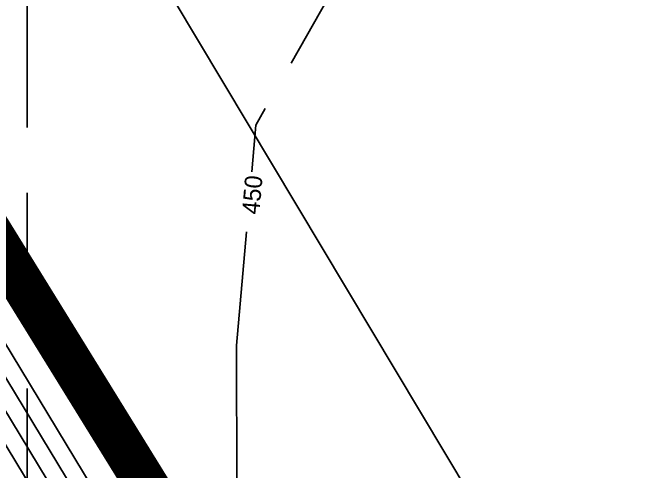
# Model space of a CAD drawing. Header units: inches. Extents: x 2439273 to 2445077, y 7048639 to 7057917.
# Drawn here: x 2442895.6 to 2443043.5, y 7054600.1 to 7054705.5 of the extents above; entities that cross this region are included whole.
import ezdxf
from ezdxf.enums import TextEntityAlignment as Align

# ---------------------------------------------------------------- set-up
doc = ezdxf.new("R2010")
doc.units = ezdxf.units.IN
doc.header["$LTSCALE"] = 300
doc.header["$MEASUREMENT"] = 0
for name, pattern in [('DASHED', [0.29, 0.25, -0.04]), ('DASHEDX2', [0.165, 0.125, -0.04]), ('HIDDEN', [0.375, 0.25, -0.125])]:
    doc.linetypes.add(name, pattern=pattern)
for name, color, linetype in [('EC', 43, 'DASHEDX2'), ('GRID', 254, 'HIDDEN'), ('LIMITS OF DISTURBANCE', 1, 'HIDDEN'), ('new', 3, 'Continuous'), ('PC', 43, 'DASHEDX2')]:
    doc.layers.add(name, color=color, linetype=linetype)
doc.styles.add('TMODELF', font='tmodelf')

msp = doc.modelspace()

# ---------------------------------------------------------------- linework, layer by layer
at = {"layer": 'EC', "color": 43, "linetype": 'DASHED', "flags": 128}
for points in [[(2442926.94, 7054800.88), (2442907.14, 7054791.28), (2442957.44, 7054777.12), (2442971.15, 7054714.4), (2442951.46, 7054679.65), (2442950.52, 7054668.97)], [(2442949.31, 7054655.16), (2442947.01, 7054629.01), (2442947.12, 7054586.09), (2442990.5, 7054532.3), (2443015.2, 7054506.09), (2443009.94, 7054469.86)]]:
    msp.add_lwpolyline(points, dxfattribs=at)
at = {"layer": 'GRID', "linetype": 'HIDDEN', "ltscale": 0.4}
msp.add_line((2442898.88, 7049369.15), (2442898.88, 7057765.42), dxfattribs=at)
at = {"layer": 'LIMITS OF DISTURBANCE', "linetype": 'HIDDEN', "const_width": 10, "flags": 128}
msp.add_lwpolyline([(2442886.99, 7052945.51), (2442895.43, 7053179.56), (2442913.36, 7053306.08), (2442998.8, 7053329.28), (2443093.73, 7053267.07), (2443296.25, 7053331.38), (2443338.44, 7053257.58), (2443392.24, 7053315.57), (2443340.55, 7053361.96), (2443447.09, 7053414.68), (2443517.82, 7053314.09), (2443574.97, 7053356.59), (2443489.91, 7053468.17), (2443446.06, 7053438.95), (2443383.6, 7053614.29), (2443418.05, 7053884.17), (2443327.03, 7054031.84), (2443323.07, 7054052.94), (2443416.73, 7054128.1), (2443524.9, 7054050.3), (2443573.71, 7054048.98), (2443787.41, 7054200.62), (2444024.68, 7054478.24), (2444110.5, 7054653.51), (2444155.29, 7054902.89), (2444160.77, 7055069.77), (2444147.31, 7055200.65), (2444077.57, 7055450.67), (2443950.4, 7055673.72), (2443333.94, 7055400.63), (2443359.36, 7055365.05), (2443134.35, 7055268.48), (2442886.46, 7055663.65), (2442672.88, 7055635.7), (2442663.99, 7055558.19), (2442899.02, 7055169.89), (2442892.76, 7055099.78), (2442914.05, 7055045.94), (2443178.35, 7054615.25), (2442985.45, 7054501.31), (2442726.73, 7054920.14), (2442733.57, 7054854.12), (2442852.43, 7053970.46), (2442450.39, 7053675.08), (2441832.15, 7054504.96), (2441778.69, 7054488.78), (2441880.34, 7054326.59), (2442122.98, 7053975.48), (2442344.49, 7053665.13), (2442528.89, 7053430.2), (2442805.16, 7053043.91), (2442834.55, 7052997.62)], close=True, dxfattribs=at)
at = {"layer": 'new', "color": 3, "linetype": 'Continuous', "flags": 128}
msp.add_lwpolyline([(2442670.99, 7055145.78), (2443478.05, 7053796.66)], dxfattribs=at)
at = {"layer": 'PC', "color": 24, "linetype": 'Continuous', "flags": 128}
for points in [[(2442752.87, 7054862.76), (2442980.14, 7054486.82)], [(2442764.55, 7054835.71), (2442976.72, 7054484.75)], [(2442973.29, 7054482.68), (2442776.22, 7054808.66)], [(2442969.87, 7054480.61), (2442787.9, 7054781.61)]]:
    msp.add_lwpolyline(points, dxfattribs=at)

# ---------------------------------------------------------------- texts
at = {"layer": 'EC', "color": 43, "linetype": 'Continuous', "style": 'TMODELF'}
msp.add_text('450', height=4, rotation=84.968, dxfattribs=at).set_placement((2442950.64, 7054663.67), align=Align.MIDDLE_CENTER)

doc.saveas('drawing.dxf')
